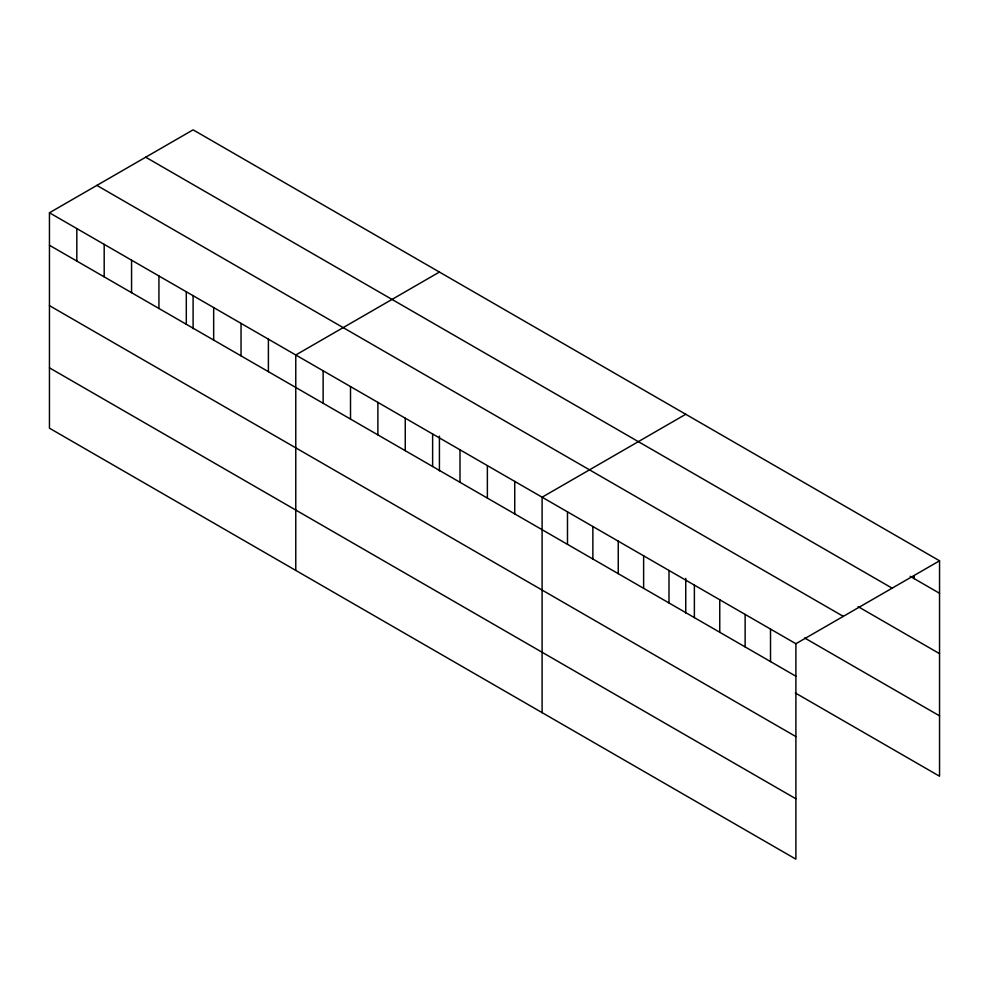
<?xml version="1.0" encoding="UTF-8"?>
<svg xmlns="http://www.w3.org/2000/svg" width="989" height="989" viewBox="0 0 989 989"><rect width="100%" height="100%" fill="white"/><g stroke="black" fill="none" stroke-linecap="round" stroke-linejoin="round"><path stroke-width="1.48" d="M49.45 212.771L795.898 643.728L795.898 859.157L49.45 428.2L49.45 212.771L193.102 129.843L939.55 560.8L939.55 776.229L795.292 692.943M439.425 272.049L295.773 354.989L295.773 570.418M685.76 414.267L542.108 497.207L542.108 712.636M795.898 643.728L939.55 560.8M910.164 576.315L939.55 593.289M145.692 157.202L892.14 588.171M858.069 606.616L939.55 653.655M96.86 185.4L843.308 616.37M804.638 637.967L939.55 715.851M49.45 245.26L795.898 676.229M49.45 305.638L795.898 736.595M49.45 367.834L795.898 798.791M914.17 575.685L914.17 578.639M770.518 629.078L770.518 661.567M745.137 614.429L745.137 646.917M719.757 599.779L719.757 632.268M694.377 585.117L694.377 617.618M685.76 578.392L685.76 613.093M668.997 570.468L668.997 602.956M643.629 555.818L643.629 588.307M618.249 541.168L618.249 573.657M592.868 526.507L592.868 559.008M567.488 511.857L567.488 544.346M514.737 481.408L514.737 513.897M487.367 465.609L487.367 498.097M459.996 449.797L459.996 482.286M439.425 436.174L439.425 470.888M432.626 433.998L432.626 466.487M405.255 418.199L405.255 450.687M377.885 402.399L377.885 434.888M350.514 386.588L350.514 419.089M323.143 370.788L323.143 403.277M268.402 339.19L268.402 371.679M241.044 323.391L241.044 355.879M213.673 307.579L213.673 340.08M193.102 295.464L193.102 328.669M186.303 291.78L186.303 324.268M158.932 275.98L158.932 308.469M131.562 260.181L131.562 292.67M104.191 244.382L104.191 276.871M76.821 228.57L76.821 261.071"/></g></svg>
